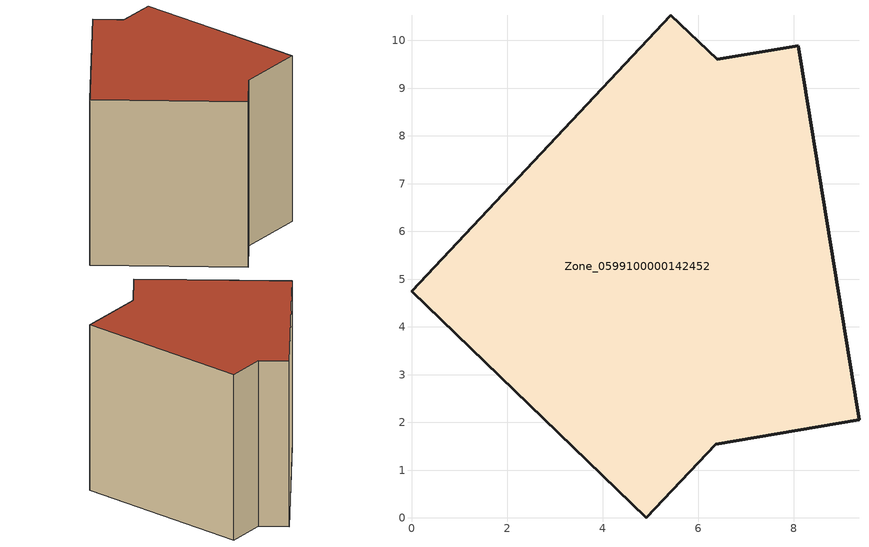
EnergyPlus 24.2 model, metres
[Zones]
Zone_0599100000142452
 floor ground (C_G): 6.37,1.54 4.92,0 0,4.75 5.43,10.53 6.4,9.6 8.1,9.89 9.37,2.06 z0
 wall outside (C_F): 5.43,10.53 0,4.75 4.92,0 6.37,1.54 9.37,2.06 8.1,9.89 6.4,9.6 5.43,10.53 z0:7.95
 roof outside (C_R): 6.4,9.6 5.43,10.53 0,4.75 4.92,0 6.37,1.54 9.37,2.06 8.1,9.89 z7.95
[BUILDING]
Pand.0599100000142452: North Axis=0; Terrain=City; Loads Convergence Tolerance Value=0.04; Temperature Convergence Tolerance Value=0.4; Solar Distribution=FullExterior; Maximum Number of Warmup Days=25; Minimum Number of Warmup Days=1
[Site:Location]
Rotterdam.The.Hague.AP_ZH_NLD Design_Conditions: Latitude=51.96; Longitude=4.45; Time Zone=1; Elevation=-4.5
[SITE:GROUNDTEMPERATURE:BUILDINGSURFACE]
18, 18, 18, 18, 18, 18, 18, 18, 18, 18, 18, 18
[MATERIAL] Thermal Absorptance=0.9; Solar Absorptance=0.7; Visible Absorptance=0.7
Name | Roughness | Thickness | Conductivity | Density | Specific Heat
G.TC.1946 | MediumSmooth | 0.15 | 1 | 540 | 1210
F.TC.1946 | Rough | 0.3 | 0.857143 | 1920 | 840
R.TC.1946 | MediumRough | 0.2 | 0.909091 | 1500 | 1000
[CONSTRUCTION]
C_G: G.TC.1946
C_F: F.TC.1946
C_R: R.TC.1946
[ZONE]
Zone_0599100000142452: Type=1; Multiplier=1; Ceiling Height=Autocalculate; Volume=Autocalculate; Floor Area=autocalculate; Part of Total Floor Area=Yes
[ZONEINFILTRATION:DESIGNFLOWRATE]
Infil_Zone_0599100000142452: Zone or ZoneList or Space or SpaceList=Zone_0599100000142452; Schedule=AlwaysOn; Design Flow Rate Calculation Method=Flow/Area; Flow Rate per Floor Area=0.003; Constant Term Coefficient=1; Temperature Term Coefficient=0; Velocity Term Coefficient=0; Velocity Squared Term Coefficient=0
[HVACTEMPLATE:ZONE:IDEALLOADSAIRSYSTEM]
Zone_0599100000142452: Maximum Heating Supply Air Temperature=50; Minimum Cooling Supply Air Temperature=13; Maximum Heating Supply Air Humidity Ratio=0.0156; Minimum Cooling Supply Air Humidity Ratio=0.0077; Heating Limit=NoLimit; Cooling Limit=NoLimit; Dehumidification Control Type=ConstantSensibleHeatRatio; Cooling Sensible Heat Ratio=0.7; Dehumidification Setpoint=60; Humidification Control Type=None; Humidification Setpoint=30; Outdoor Air Method=None; Outdoor Air Flow Rate per Person=0.00944; Outdoor Air Flow Rate per Zone Floor Area=0; Outdoor Air Flow Rate per Zone=0; Demand Controlled Ventilation Type=None; Outdoor Air Economizer Type=NoEconomizer; Heat Recovery Type=None; Sensible Heat Recovery Effectiveness=0.7; Latent Heat Recovery Effectiveness=0.65
[ZONECONTROL:THERMOSTAT]
ThermostatControl_Zone_0599100000142452: Zone or ZoneList=Zone_0599100000142452; Control Type Schedule=DualSetpointControlType; Control 1=Thermostat_Zone_0599100000142452; Temperature Difference Between Cutout And Setpoint=0
[THERMOSTATSETPOINT:DUALSETPOINT]
Thermostat_Zone_0599100000142452: Heating Setpoint Temperature Schedule=HeatingSetpoint_Zone_0599100000142452; Cooling Setpoint Temperature Schedule=CoolingSetpoint_Zone_0599100000142452
[SCHEDULE:COMPACT]
HeatingSetpoint_Zone_0599100000142452: Through: 12/31, For: AllDays, Until: 24:00, 21
CoolingSetpoint_Zone_0599100000142452: Through: 12/31, For: AllDays, Until: 24:00, 24
DualSetpointControlType: Through: 12/31, For: AllDays, Until: 24:00, 4
AlwaysOn: Through: 12/31, For: AllDays, Until: 24:00, 1
